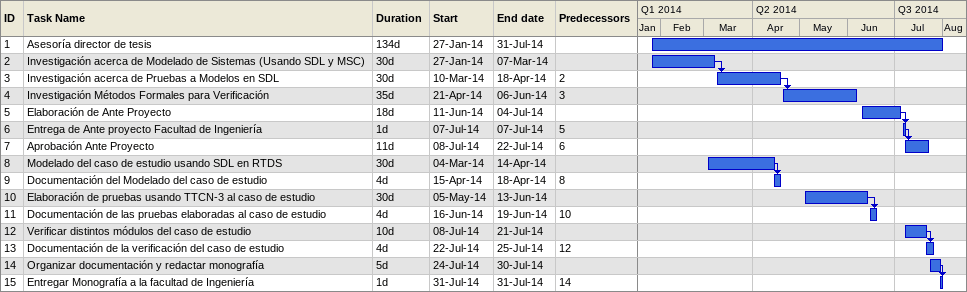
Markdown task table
| ID | Task | Duration | Start | Finish | Predecessors |
|---|---|---|---|---|---|
| 1 | Asesoría director de tesis | 134d | 2014-01-27 | 2014-07-31 |  |
| 2 | Investigación acerca de Modelado de Sistemas (Usando SDL y MSC) | 30d | 2014-01-27 | 2014-03-07 |  |
| 3 | Investigación acerca de Pruebas a Modelos en SDL | 30d | 2014-03-10 | 2014-04-18 | 2 |
| 4 | Investigación Métodos Formales para Verificación | 35d | 2014-04-21 | 2014-06-06 | 3 |
| 5 | Elaboración de Ante Proyecto | 18d | 2014-06-11 | 2014-07-04 |  |
| 6 | Entrega de Ante proyecto Facultad de Ingeniería | 1d | 2014-07-07 | 2014-07-07 | 5 |
| 7 | Aprobación Ante Proyecto | 11d | 2014-07-08 | 2014-07-22 | 6 |
| 8 | Modelado del caso de estudio usando SDL en RTDS | 30d | 2014-03-04 | 2014-04-14 |  |
| 9 | Documentación del Modelado del caso de estudio | 4d | 2014-04-15 | 2014-04-18 | 8 |
| 10 | Elaboración de pruebas usando TTCN-3 al caso de estudio | 30d | 2014-05-05 | 2014-06-13 |  |
| 11 | Documentación de las pruebas elaboradas al caso de estudio | 4d | 2014-06-16 | 2014-06-19 | 10 |
| 12 | Verificar distintos módulos del caso de estudio | 10d | 2014-07-08 | 2014-07-21 |  |
| 13 | Documentación de la verificación del caso de estudio | 4d | 2014-07-22 | 2014-07-25 | 12 |
| 14 | Organizar documentación y redactar monografía | 5d | 2014-07-24 | 2014-07-30 |  |
| 15 | Entregar Monografía a la facultad de Ingeniería | 1d | 2014-07-31 | 2014-07-31 | 14 |
